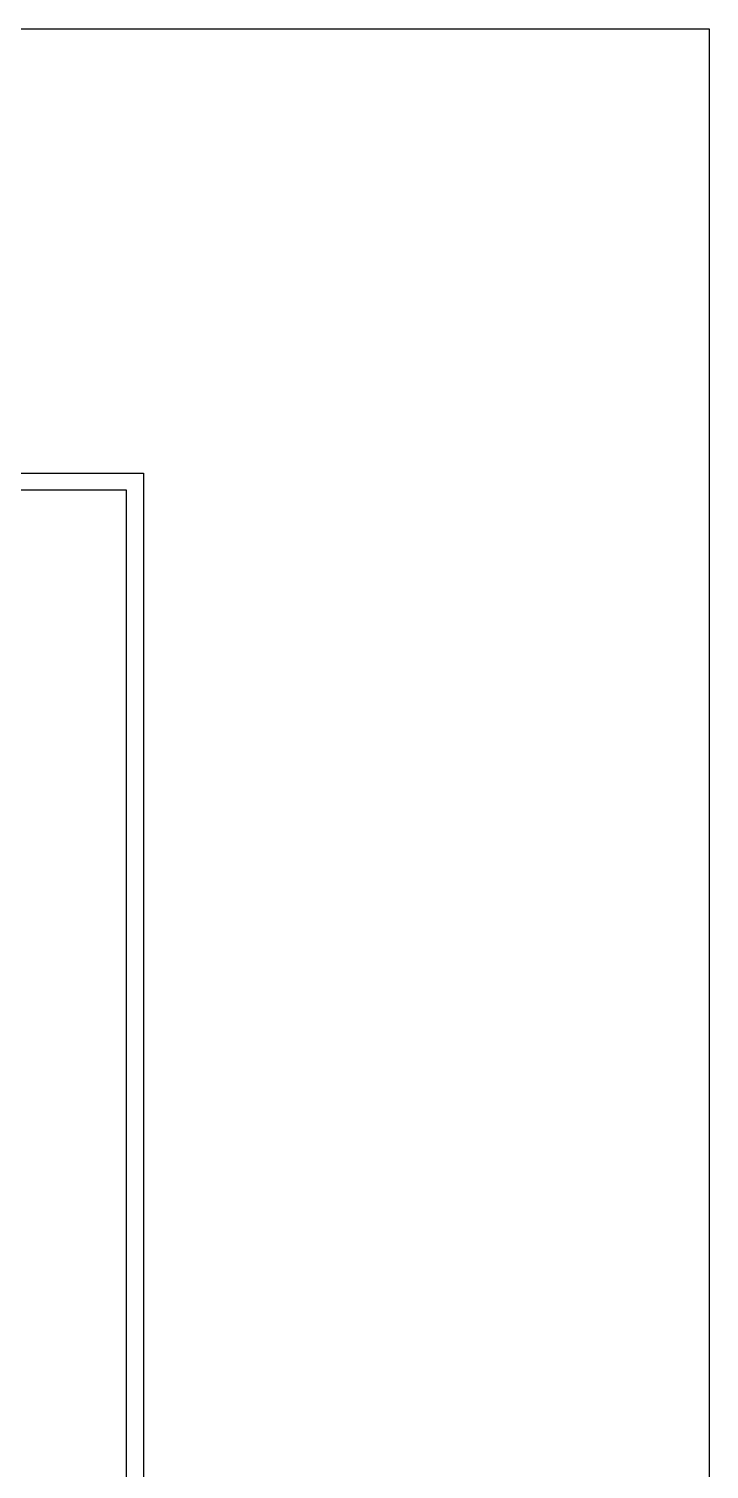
# Model space of a CAD drawing. Header units: millimetres. Extents: x 5763 to 12018931, y 39842 to 3600577.
# Drawn here: x 1206549 to 1246141, y 797867 to 881636 of the extents above; entities that cross this region are included whole.
import ezdxf

# ---------------------------------------------------------------- set-up
doc = ezdxf.new("R2010")
doc.units = ezdxf.units.MM
doc.layers.add('KONTUR', color=7, linetype='Continuous')
doc.layers.add('Основная', color=7, linetype='Continuous', lineweight=30)

msp = doc.modelspace()

# ---------------------------------------------------------------- linework, layer by layer
for p, q in [((799955.74319, 881636.17533), (1246140.57295, 881636.17533)), ((1246140.57295, 881636.17533), (1246140.57295, 699059.43604))]:
    msp.add_line(p, q)
at = {"layer": 'KONTUR'}
for p, q in [((1045027.99966, 855797.86706), (1213227.99966, 855797.86706)), ((1213227.99966, 855797.86706), (1213227.99966, 736997.86706))]:
    msp.add_line(p, q, dxfattribs=at)
at = {"layer": 'Основная'}
for p, q in [((1212227.99966, 854797.86706), (1049027.99966, 854797.86706)), ((1212227.99966, 737997.86706), (1212227.99966, 854797.86706))]:
    msp.add_line(p, q, dxfattribs=at)

doc.saveas('drawing.dxf')
